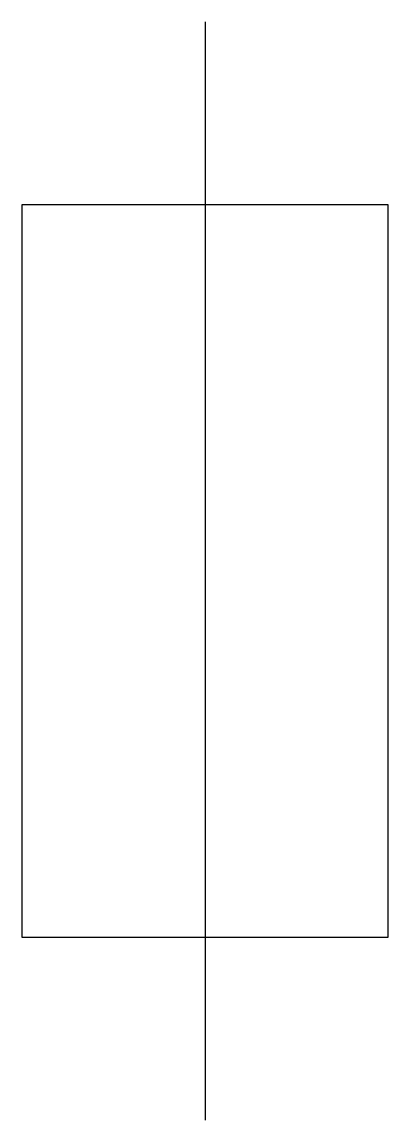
# Model space of a CAD drawing. Extents: x 2 to 3, y 1.5 to 4.5.
import ezdxf

# ---------------------------------------------------------------- set-up
doc = ezdxf.new("R2010")
doc.units = 0
doc.layers.get('0').update_dxf_attribs({"linetype": 'CONTINUOUS'})

msp = doc.modelspace()

# ---------------------------------------------------------------- linework, layer by layer
at = {"color": 0}
for p, q in [((2.5, 4.5), (2.5, 1.5)), ((2, 4), (2, 2)), ((3, 4), (2, 4)), ((3, 2), (3, 4)), ((2, 2), (3, 2))]:
    msp.add_line(p, q, dxfattribs=at)

doc.saveas('drawing.dxf')
